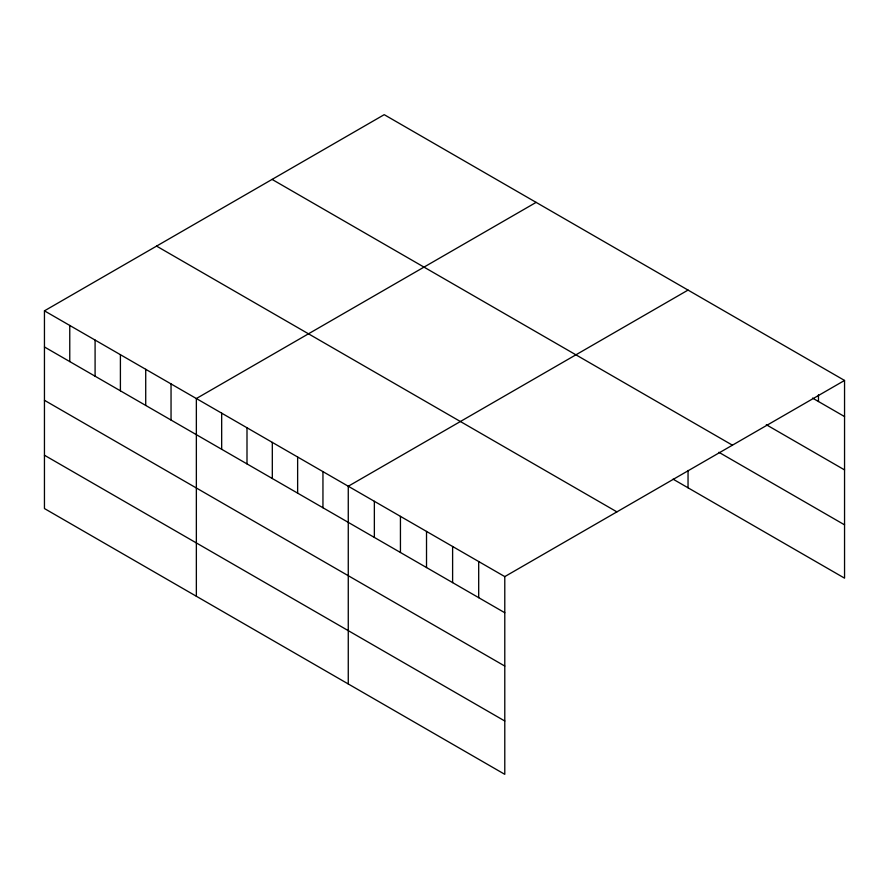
<?xml version="1.0" encoding="UTF-8"?>
<svg xmlns="http://www.w3.org/2000/svg" width="889" height="889" viewBox="0 0 889 889"><rect width="100%" height="100%" fill="white"/><g stroke="black" fill="none" stroke-linecap="round" stroke-linejoin="round"><path stroke-width="1.33" d="M44.45 310.839L504.785 576.605L504.785 774.33L44.45 508.552L44.45 310.839L384.215 114.67L844.55 380.448L844.55 578.161L673.073 479.16M536.123 202.381L196.358 398.539L196.358 596.263M688.042 290.081L348.266 486.25L348.266 683.963M504.785 576.605L844.55 380.448M812.535 398.094L844.55 416.574M766.296 424.72L844.55 469.903M272.09 179.411L732.425 445.178M718.868 452.279L844.55 524.843M156.575 246.109L616.91 511.875M44.45 346.966L504.785 612.732M44.45 400.294L504.785 666.061M44.45 455.235L504.785 721.001M818.469 394.827L818.469 401.517M688.042 470.47L688.042 487.805M478.693 561.548L478.693 597.675M452.612 546.491L452.612 582.617M426.52 531.422L426.52 567.56M400.439 516.365L400.439 552.491M374.358 501.307L374.358 537.434M322.951 471.626L322.951 507.763M297.637 457.013L297.637 493.139M272.312 442.389L272.312 478.526M246.998 427.776L246.998 463.902M221.672 413.163L221.672 449.289M171.044 383.926L171.044 420.053M145.718 369.302L145.718 405.44M120.404 354.689L120.404 390.816M95.09 340.076L95.09 376.203M69.764 325.452L69.764 361.59"/></g></svg>
